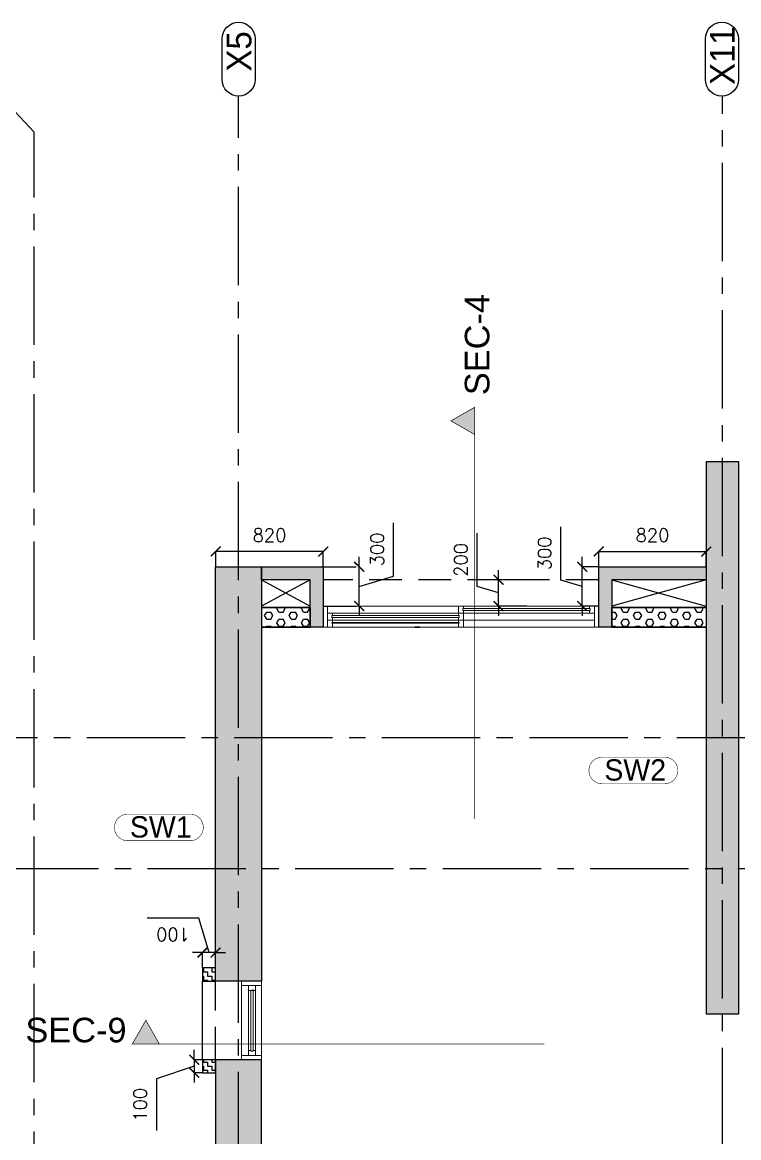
# Model space of a CAD drawing. Header units: millimetres. Extents: x 1181448 to 1317632, y -5734806 to -5633961.
# Drawn here: x 1193918 to 1199380, y -5706245 to -5697736 of the extents above; entities that cross this region are included whole.
import ezdxf

# ---------------------------------------------------------------- set-up
doc = ezdxf.new("R2010")
doc.units = ezdxf.units.MM
doc.header["$LTSCALE"] = 1000
doc.header["$MEASUREMENT"] = 0
for name, pattern in [('2BHK-A - BACK$0$AUDIT_D_120904163729-0', [0]), ('AUDIT_D_120904163729-0', [0]), ('T8(T9 IS SIMILAR) - TYPICAL FLOOR ELEVATION$1$AUDIT_D_120904163729-0', [0]), ('T8(T9 IS SIMILAR) - TYPICAL FLOOR ELEVATION$1$HIDDEN', [0.375, 0.25, -0.125]), ('T8_PROFILE SECTIONS$0$HIDDEN', [0.375, 0.25, -0.125]), ('T8_PROFILE SECTIONS$0$PHANTOM2', [1.25, 0.625, -0.125, 0.125, -0.125, 0.125, -0.125]), ('T8_REFUGE COLUMNS$0$AUDIT_D_120904163729-0', [0]), ('T8_REFUGE COLUMNS$0$CENTER2', [1.125, 0.75, -0.125, 0.125, -0.125])]:
    doc.linetypes.add(name, pattern=pattern)
doc.layers.get('0').update_dxf_attribs({"linetype": 'AUDIT_D_120904163729-0'})
for name, color, linetype in [('2BHK-A - BACK$0$A-HATCH -160', 251, '2BHK-A - BACK$0$AUDIT_D_120904163729-0'), ('A_dim', 1, 'Continuous'), ('T8(T9 IS SIMILAR) - REFUGE FLOOR$1$A_rail', 253, 'Continuous'), ('T8(T9 IS SIMILAR) - TYPICAL FLOOR ELEVATION$0$A-DIM', 1, 'T8(T9 IS SIMILAR) - TYPICAL FLOOR ELEVATION$1$AUDIT_D_120904163729-0'), ('T8(T9 IS SIMILAR) - TYPICAL FLOOR ELEVATION$1$A-WALL HATCH', 252, 'T8(T9 IS SIMILAR) - TYPICAL FLOOR ELEVATION$1$AUDIT_D_120904163729-0'), ('T8(T9 IS SIMILAR) - TYPICAL FLOOR ELEVATION$1$A-WALL-FEATURES', 6, 'T8(T9 IS SIMILAR) - TYPICAL FLOOR ELEVATION$1$AUDIT_D_120904163729-0'), ('T8_PROFILE SECTIONS$0$A-PROFILE SECTIONS', 81, 'T8_PROFILE SECTIONS$0$PHANTOM2'), ('T8_REFUGE COLUMNS$0$A-CENTERLINE', 193, 'T8_REFUGE COLUMNS$0$CENTER2'), ('T8_REFUGE COLUMNS$0$A-COLUMN GRID NUMBERING', 4, 'T8_REFUGE COLUMNS$0$AUDIT_D_120904163729-0'), ('T8_REFUGE COLUMNS$1$A-RCC COLS', 3, 'Continuous')]:
    doc.layers.add(name, color=color, linetype=linetype)
for name, color, linetype, lineweight in [('2BHK-A - BACK$1$A-WALL- 160', 6, 'Continuous', 30), ('2BHK-A - BACK$1$Window', 4, 'Continuous', 20), ('T8(T9 IS SIMILAR) - REFUGE FLOOR$0$D&W', 8, 'Continuous', 25), ('T8_REFUGE COLUMNS$0$A-COLUMN NO size reduce', 81, 'Continuous', 25)]:
    doc.layers.add(name, color=color, linetype=linetype, lineweight=lineweight)
doc.layers.add('T8_REFUGE COLUMNS$0$COL-HATCH', color=7, linetype='Continuous', lineweight=25, true_color=0xa3a3a3)
doc.styles.add('T8(T9 IS SIMILAR) - TYPICAL FLOOR ELEVATION$0$Romans 1', font='romans.shx', dxfattribs={"height": 100})
doc.styles.add('T8_PROFILE SECTIONS$0$arial', font='sanss___.ttf')
doc.styles.add('T8_REFUGE COLUMNS$0$STANDARD', font='GOTHIC.TTF')
doc.dimstyles.new('T8(T9 IS SIMILAR) - TYPICAL FLOOR ELEVATION$0$ALPINE S', dxfattribs={"dimscale": 0, "dimtxt": 100, "dimasz": 75, "dimexe": 0, "dimexo": 0, "dimgap": 75, "dimtad": 1, "dimdec": 0, "dimzin": 0, "dimdsep": 46, "dimtxsty": 'T8(T9 IS SIMILAR) - TYPICAL FLOOR ELEVATION$0$Romans 1', "dimblk": 'T8(T9 IS SIMILAR) - TYPICAL FLOOR ELEVATION$0$_ArchTick', "dimcen": 0.09, "dimclrd": 256, "dimclre": 256, "dimclrt": 7, "dimadec": 0, "dimazin": 0, "dimtfac": 1, "dimtdec": 0, "dimtofl": 0, "dimtmove": 1, "dimatfit": 0, "dimldrblk": 'T8(T9 IS SIMILAR) - TYPICAL FLOOR ELEVATION$0$_Open90', "dimfxl": 1, "dimtolj": 1, "dimtzin": 0, "dimarcsym": 0})

# ---------------------------------------------------------------- blocks, each defined once
blk = doc.blocks.new('T8_REFUGE COLUMNS')
at = {"layer": 'T8_REFUGE COLUMNS$0$COL-HATCH', "linetype": 'ByBlock'}
h = blk.add_hatch(color=256, dxfattribs=at)
h.dxf.hatch_style = 1
h.paths.add_polyline_path([(1199382.1, -5701089.9), (1199132.1, -5701089.9), (1199132.1, -5705299.9), (1199382.1, -5705299.9)])
h = blk.add_hatch(color=256, dxfattribs=at)
h.dxf.hatch_style = 1
h.paths.add_polyline_path([(1195392.1, -5701889.9), (1195742.1, -5701889.9), (1195742.1, -5705049.9), (1195392.1, -5705049.9)])
h = blk.add_hatch(color=256, dxfattribs=at)
h.dxf.hatch_style = 1
h.paths.add_polyline_path([(1195742.1, -5705649.9), (1195392.1, -5705649.9), (1195392.1, -5706499.9), (1195742.1, -5706499.9)])
at = {"layer": 'T8_REFUGE COLUMNS$0$A-CENTERLINE'}
for p, q in [((1194007.1, -5698573.6), (1193750.8, -5698299.6)), ((1195567.1, -5727867.6), (1195567.1, -5698299.6)), ((1199257.1, -5728808.5), (1199257.1, -5698299.6)), ((1194007.1, -5714822.3), (1194007.1, -5698573.6)), ((1214284.1, -5703194.9), (1182156.9, -5703194.9)), ((1218123.2, -5704194.9), (1182156.9, -5704194.9))]:
    blk.add_line(p, q, dxfattribs=at)
at = {"layer": 'T8_REFUGE COLUMNS$0$A-COLUMN GRID NUMBERING', "linetype": 'ByBlock'}
for points in [[(1195692.9, -5698173.8, -1), (1195441.2, -5698173.8), (1195441.2, -5697862.2, -1), (1195692.9, -5697862.2)], [(1199377.7, -5698173.5, -1), (1199126, -5698173.5), (1199126, -5697862.2, -1), (1199377.7, -5697862.2)]]:
    blk.add_lwpolyline(points, format="xyb", close=True, dxfattribs=at)
at = {"layer": 'T8_REFUGE COLUMNS$0$A-COLUMN NO size reduce', "linetype": 'ByBlock', "const_width": 3.9}
for points in [[(1198339.4, -5703545.1, -1), (1198339.4, -5703341.9), (1198814.3, -5703341.9, -1), (1198814.3, -5703545.1)], [(1194721.6, -5703979.6, -1), (1194721.6, -5703776.4), (1195196.4, -5703776.4, -1), (1195196.4, -5703979.6)]]:
    blk.add_lwpolyline(points, format="xyb", close=True, dxfattribs=at)
at = {"layer": 'T8_REFUGE COLUMNS$1$A-RCC COLS', "linetype": 'ByBlock'}
for points in [[(1199382.1, -5701089.9), (1199132.1, -5701089.9), (1199132.1, -5705299.9), (1199382.1, -5705299.9)], [(1195392.1, -5701889.9), (1195742.1, -5701889.9), (1195742.1, -5705049.9), (1195392.1, -5705049.9)], [(1195742.1, -5705649.9), (1195392.1, -5705649.9), (1195392.1, -5706499.9), (1195742.1, -5706499.9)]]:
    blk.add_lwpolyline(points, close=True, dxfattribs=at)
at = {"layer": 'T8_REFUGE COLUMNS$0$A-COLUMN GRID NUMBERING', "linetype": 'ByBlock', "char_height": 187.5, "attachment_point": 1, "rotation": 90, "style": 'T8_REFUGE COLUMNS$0$STANDARD'}
for s, insert in [('X5', (1195477.2, -5698111.4)), ('X11', (1199162, -5698213.6))]:
    blk.add_mtext_dynamic_manual_height_columns(s, width=444.685, gutter_width=500, heights=[0], dxfattribs=dict(at, insert=insert))
at = {"layer": 'T8_REFUGE COLUMNS$0$A-COLUMN NO size reduce', "linetype": 'ByBlock', "char_height": 162.5, "attachment_point": 1, "style": 'T8_REFUGE COLUMNS$0$STANDARD'}
for s, insert in [('SW2', (1198355.7, -5703358.2)), ('SW1', (1194737.9, -5703792.6))]:
    blk.add_mtext_dynamic_manual_height_columns(s, width=444.685, gutter_width=500, heights=[0], dxfattribs=dict(at, insert=insert))
blk = doc.blocks.new('2BHK-A - BACK$1$2100')
at = {"layer": '2BHK-A - BACK$1$Window', "color": 1, "lineweight": 13}
for p, q in [((1150876.5, -5693344.1), (1148842.5, -5693344.1)), ((1149840.7, -5693344.1), (1148880, -5693344.1)), ((1149840.7, -5693397.4), (1148880, -5693397.4)), ((1149840.7, -5693397.4), (1149878.2, -5693397.4)), ((1149878.2, -5693397.4), (1150876.5, -5693397.4)), ((1148842.5, -5693450.8), (1148842.5, -5693450.8)), ((1149840.7, -5693504.1), (1148842.5, -5693504.1)), ((1149840.7, -5693450.8), (1148880, -5693450.8)), ((1150839, -5693450.8), (1149878.2, -5693450.8)), ((1150839, -5693504.1), (1149878.2, -5693504.1))]:
    blk.add_line(p, q, dxfattribs=at)
at = {"layer": '2BHK-A - BACK$1$Window', "color": 5, "lineweight": 13}
for p, q in [((1149840.7, -5693374.4), (1148880, -5693374.4)), ((1149840.7, -5693378.9), (1148880, -5693378.9)), ((1149840.7, -5693416), (1148880, -5693416)), ((1149840.7, -5693432.2), (1148880, -5693432.2)), ((1150839, -5693469.3), (1149878.2, -5693469.3)), ((1150839, -5693485.5), (1149878.2, -5693485.5))]:
    blk.add_line(p, q, dxfattribs=at)
at = {"layer": '2BHK-A - BACK$1$Window', "color": 4, "lineweight": 13}
for points in [[(1148842.5, -5693344.1), (1148809.5, -5693344.1), (1148809.5, -5693504.1), (1148842.5, -5693504.1)], [(1148880, -5693378.9), (1148880, -5693397.4), (1148842.5, -5693397.4), (1148842.5, -5693344.1), (1148880, -5693344.1), (1148880, -5693374.4), (1148875.5, -5693374.4), (1148875.5, -5693378.9)], [(1149840.7, -5693378.9), (1149840.7, -5693397.4), (1149878.2, -5693397.4), (1149878.2, -5693344.1), (1149840.7, -5693344.1), (1149840.7, -5693374.4), (1149845.2, -5693374.4), (1149845.2, -5693378.9)], [(1150909.5, -5693344.1), (1150876.5, -5693344.1), (1150876.5, -5693504.1), (1150909.5, -5693504.1)], [(1148880, -5693432.2), (1148880, -5693450.8), (1148842.5, -5693450.8), (1148842.5, -5693397.4), (1148880, -5693397.4), (1148880, -5693416), (1148875.5, -5693416), (1148875.5, -5693432.2)], [(1149840.7, -5693432.2), (1149840.7, -5693450.8), (1149878.2, -5693450.8), (1149878.2, -5693397.4), (1149840.7, -5693397.4), (1149840.7, -5693416), (1149845.2, -5693416), (1149845.2, -5693432.2)], [(1149878.2, -5693485.5), (1149878.2, -5693504.1), (1149840.7, -5693504.1), (1149840.7, -5693450.8), (1149878.2, -5693450.8), (1149878.2, -5693469.3), (1149873.7, -5693469.3), (1149873.7, -5693485.5)], [(1150839, -5693485.5), (1150839, -5693504.1), (1150876.5, -5693504.1), (1150876.5, -5693450.8), (1150839, -5693450.8), (1150839, -5693469.3), (1150843.5, -5693469.3), (1150843.5, -5693485.5)]]:
    blk.add_lwpolyline(points, close=True, dxfattribs=at)
blk = doc.blocks.new('2BHK-A - BACK')
at = {"layer": '2BHK-A - BACK$0$A-HATCH -160', "linetype": 'ByBlock'}
h = blk.add_hatch(dxfattribs=at)
h.set_pattern_fill('HEX', color=256, scale=250)
h.set_pattern_definition([(9e-15, (-0.22, 0.45), (-1e-29, 54.12658774), [31.25, -62.5]), (120, (-0.22, 0.45), (-46.875, -27.06329387), [31.25, -62.5]), (60, (31.03, 0.45), (-46.875, 27.06329387), [31.25, -62.5])])
h.paths.add_polyline_path([(1195742.4, -5702199.2), (1196112.6, -5702199.2), (1196112.6, -5702349.2), (1195742.4, -5702349.2)])
h.paths.add_polyline_path([(1198412.6, -5702349.2), (1199132.1, -5702349.2), (1199132.1, -5702199.2), (1198412.6, -5702199.2)])
at = {"layer": '2BHK-A - BACK$1$A-WALL- 160', "linetype": 'ByBlock'}
for p, q in [((1195742.4, -5702199.2), (1196112.6, -5702199.2)), ((1196112.6, -5702349.2), (1196112.6, -5702199.2)), ((1198412.6, -5702199.2), (1199132.1, -5702199.2)), ((1198412.6, -5702349.2), (1198412.6, -5702199.2)), ((1195742.4, -5702349.2), (1196112.6, -5702349.2)), ((1196910.6, -5702349.2), (1196948.1, -5702349.2)), ((1198412.6, -5702349.2), (1199132.1, -5702349.2))]:
    blk.add_line(p, q, dxfattribs=at)
at = {"layer": '2BHK-A - BACK$1$Window', "color": 1, "lineweight": 13}
for p, q in [((1195589.3, -5705083.3), (1195589.3, -5705617.3, 0)), ((1195642.6, -5705150.5), (1195642.6, -5705083.3)), ((1195696, -5705579.8, 0), (1195696, -5705083.3)), ((1195742.6, -5705617.3, 0), (1195742.6, -5705083.3)), ((1195642.6, -5705579.8, 0), (1195642.6, -5705120.8)), ((1195642.6, -5705120.8), (1195642.6, -5705617.3, 0))]:
    blk.add_line(p, q, dxfattribs=at)
at = {"layer": '2BHK-A - BACK$1$Window', "color": 5, "lineweight": 13}
for p, q in [((1195661.2, -5705579.8, 0), (1195661.2, -5705120.8)), ((1195677.4, -5705579.8, 0), (1195677.4, -5705120.8))]:
    blk.add_line(p, q, dxfattribs=at)
at = {"layer": '2BHK-A - BACK$1$Window', "color": 4, "lineweight": 13, "elevation": 0}
for points in [[(1195589.3, -5705083.3), (1195589.3, -5705050.3), (1195742.6, -5705050.3), (1195742.6, -5705083.3)], [(1195677.4, -5705120.8), (1195696, -5705120.8), (1195696, -5705083.3), (1195642.6, -5705083.3), (1195642.6, -5705120.8), (1195672.9, -5705120.8), (1195672.9, -5705116.3), (1195677.4, -5705116.3)], [(1195677.4, -5705579.8), (1195696, -5705579.8), (1195696, -5705617.3), (1195642.6, -5705617.3), (1195642.6, -5705579.8), (1195661.2, -5705579.8), (1195661.2, -5705584.3), (1195677.4, -5705584.3)], [(1195589.3, -5705650.3), (1195589.3, -5705617.3), (1195742.6, -5705617.3), (1195742.6, -5705650.3)]]:
    blk.add_lwpolyline(points, close=True, dxfattribs=at)
at = {"layer": '2BHK-A - BACK$1$A-WALL- 160', "linetype": 'ByBlock', "xscale": -1, "rotation": 180}
blk.add_blockref('2BHK-A - BACK$1$2100', (47403.1, -11395693.4), dxfattribs=at)
blk = doc.blocks.new('T8(T9 IS SIMILAR) - TYPICAL FLOOR ELEVATION$0$_ArchTick')
at = {"color": 0, "linetype": 'ByBlock', "const_width": 0.15}
blk.add_lwpolyline([(-0.5, -0.5), (0.5, 0.5)], dxfattribs=at)
blk = doc.blocks.new('*D2218')
at = {"layer": 'T8(T9 IS SIMILAR) - TYPICAL FLOOR ELEVATION$0$A-DIM', "lineweight": -2, "transparency": 16777216}
for p, q in [((1196748.6, -5701960.9), (1196748.6, -5701553.8)), ((1196486.1, -5701889.7), (1196486.1, -5701814.7)), ((1196486.1, -5702189.7), (1196486.1, -5701889.7)), ((1196486.1, -5702039.7), (1196748.6, -5701960.9)), ((1196486.1, -5702189.7), (1196486.1, -5702264.7))]:
    blk.add_line(p, q, dxfattribs=at)
at = {"layer": 'T8(T9 IS SIMILAR) - TYPICAL FLOOR ELEVATION$0$A-DIM', "linetype": 'T8(T9 IS SIMILAR) - TYPICAL FLOOR ELEVATION$1$HIDDEN', "lineweight": -2, "transparency": 16777216}
for p, q in [((1196212.8, -5701889.7), (1196486.1, -5701889.7)), ((1196212.8, -5702189.7), (1196486.1, -5702189.7))]:
    blk.add_line(p, q, dxfattribs=at)
at = {"layer": 'T8(T9 IS SIMILAR) - TYPICAL FLOOR ELEVATION$0$A-DIM', "linetype": 'ByBlock', "lineweight": -2, "transparency": 16777216, "xscale": 75, "yscale": 75, "zscale": 75}
for p, rotation in [((1196486.1, -5701889.7), 270), ((1196486.1, -5702189.7), 90)]:
    blk.add_blockref('T8(T9 IS SIMILAR) - TYPICAL FLOOR ELEVATION$0$_ArchTick', p, dxfattribs=dict(at, rotation=rotation))
at = {"layer": 'T8(T9 IS SIMILAR) - TYPICAL FLOOR ELEVATION$0$A-DIM', "color": 7, "linetype": 'ByBlock', "transparency": 16777216, "insert": (1196623.6, -5701757.4), "char_height": 100, "attachment_point": 5, "rotation": 90, "style": 'T8(T9 IS SIMILAR) - TYPICAL FLOOR ELEVATION$0$Romans 1'}
blk.add_mtext('\\A1;300', dxfattribs=at)
blk = doc.blocks.new('T8(T9 IS SIMILAR) - TYPICAL FLOOR ELEVATION$0$_Open90')
at = {"color": 0, "linetype": 'ByBlock', "lineweight": -2}
for p, q in [((0, 0), (-1, 0)), ((-0.5, 0.5), (0, 0)), ((0, 0), (-0.5, -0.5))]:
    blk.add_line(p, q, dxfattribs=at)
blk = doc.blocks.new('*D2219')
at = {"layer": 'T8(T9 IS SIMILAR) - TYPICAL FLOOR ELEVATION$0$A-DIM', "linetype": 'T8(T9 IS SIMILAR) - TYPICAL FLOOR ELEVATION$1$HIDDEN', "lineweight": -2, "transparency": 16777216}
for p, q in [((1195392.6, -5701889.7), (1195392.6, -5701773.5)), ((1196212.8, -5701889.7), (1196212.8, -5701773.5))]:
    blk.add_line(p, q, dxfattribs=at)
at = {"layer": 'T8(T9 IS SIMILAR) - TYPICAL FLOOR ELEVATION$0$A-DIM', "lineweight": -2, "transparency": 16777216}
blk.add_line((1196212.8, -5701773.5), (1195392.6, -5701773.5), dxfattribs=at)
at = {"layer": 'T8(T9 IS SIMILAR) - TYPICAL FLOOR ELEVATION$0$A-DIM', "linetype": 'ByBlock', "lineweight": -2, "transparency": 16777216, "xscale": 75, "yscale": 75, "zscale": 75, "rotation": 180}
blk.add_blockref('T8(T9 IS SIMILAR) - TYPICAL FLOOR ELEVATION$0$_ArchTick', (1195392.6, -5701773.5), dxfattribs=at)
at = {"layer": 'T8(T9 IS SIMILAR) - TYPICAL FLOOR ELEVATION$0$A-DIM', "linetype": 'ByBlock', "lineweight": -2, "transparency": 16777216, "xscale": 75, "yscale": 75, "zscale": 75}
blk.add_blockref('T8(T9 IS SIMILAR) - TYPICAL FLOOR ELEVATION$0$_ArchTick', (1196212.8, -5701773.5), dxfattribs=at)
at = {"layer": 'T8(T9 IS SIMILAR) - TYPICAL FLOOR ELEVATION$0$A-DIM', "color": 7, "linetype": 'ByBlock', "transparency": 16777216, "insert": (1195802.7, -5701648.5), "char_height": 100, "attachment_point": 5, "style": 'T8(T9 IS SIMILAR) - TYPICAL FLOOR ELEVATION$0$Romans 1'}
blk.add_mtext('\\A1;820', dxfattribs=at)
blk = doc.blocks.new('*D2220')
at = {"layer": 'T8(T9 IS SIMILAR) - TYPICAL FLOOR ELEVATION$0$A-DIM', "linetype": 'T8(T9 IS SIMILAR) - TYPICAL FLOOR ELEVATION$1$HIDDEN', "lineweight": -2, "transparency": 16777216}
for p, q in [((1198312.8, -5701889.7), (1198312.8, -5701773.5)), ((1199132.6, -5701889.7), (1199132.6, -5701773.5))]:
    blk.add_line(p, q, dxfattribs=at)
at = {"layer": 'T8(T9 IS SIMILAR) - TYPICAL FLOOR ELEVATION$0$A-DIM', "lineweight": -2, "transparency": 16777216}
blk.add_line((1198312.8, -5701773.5), (1199132.6, -5701773.5), dxfattribs=at)
at = {"layer": 'T8(T9 IS SIMILAR) - TYPICAL FLOOR ELEVATION$0$A-DIM', "linetype": 'ByBlock', "lineweight": -2, "transparency": 16777216, "xscale": 75, "yscale": 75, "zscale": 75, "rotation": 180}
blk.add_blockref('T8(T9 IS SIMILAR) - TYPICAL FLOOR ELEVATION$0$_ArchTick', (1198312.8, -5701773.5), dxfattribs=at)
at = {"layer": 'T8(T9 IS SIMILAR) - TYPICAL FLOOR ELEVATION$0$A-DIM', "linetype": 'ByBlock', "lineweight": -2, "transparency": 16777216, "xscale": 75, "yscale": 75, "zscale": 75}
blk.add_blockref('T8(T9 IS SIMILAR) - TYPICAL FLOOR ELEVATION$0$_ArchTick', (1199132.6, -5701773.5), dxfattribs=at)
at = {"layer": 'T8(T9 IS SIMILAR) - TYPICAL FLOOR ELEVATION$0$A-DIM', "color": 7, "linetype": 'ByBlock', "transparency": 16777216, "insert": (1198722.7, -5701648.5), "char_height": 100, "attachment_point": 5, "style": 'T8(T9 IS SIMILAR) - TYPICAL FLOOR ELEVATION$0$Romans 1'}
blk.add_mtext('\\A1;820', dxfattribs=at)
blk = doc.blocks.new('*D2221')
at = {"layer": 'T8(T9 IS SIMILAR) - TYPICAL FLOOR ELEVATION$0$A-DIM', "lineweight": -2, "transparency": 16777216}
for p, q in [((1197386.8, -5702040.9), (1197386.8, -5701633.8)), ((1197549.3, -5701989.7), (1197549.3, -5701914.7)), ((1197549.3, -5702189.7), (1197549.3, -5701989.7)), ((1197549.3, -5702089.7), (1197386.8, -5702040.9)), ((1197549.3, -5702189.7), (1197549.3, -5702264.7))]:
    blk.add_line(p, q, dxfattribs=at)
at = {"layer": 'T8(T9 IS SIMILAR) - TYPICAL FLOOR ELEVATION$0$A-DIM', "linetype": 'T8(T9 IS SIMILAR) - TYPICAL FLOOR ELEVATION$1$HIDDEN', "lineweight": -2, "transparency": 16777216}
for p, q in [((1197765.6, -5701989.7), (1197549.3, -5701989.7)), ((1197765.6, -5702189.7), (1197549.3, -5702189.7))]:
    blk.add_line(p, q, dxfattribs=at)
at = {"layer": 'T8(T9 IS SIMILAR) - TYPICAL FLOOR ELEVATION$0$A-DIM', "linetype": 'ByBlock', "lineweight": -2, "transparency": 16777216, "xscale": 75, "yscale": 75, "zscale": 75}
for p, rotation in [((1197549.3, -5701989.7), 270), ((1197549.3, -5702189.7), 90)]:
    blk.add_blockref('T8(T9 IS SIMILAR) - TYPICAL FLOOR ELEVATION$0$_ArchTick', p, dxfattribs=dict(at, rotation=rotation))
at = {"layer": 'T8(T9 IS SIMILAR) - TYPICAL FLOOR ELEVATION$0$A-DIM', "color": 7, "linetype": 'ByBlock', "transparency": 16777216, "insert": (1197261.8, -5701837.4), "char_height": 100, "attachment_point": 5, "rotation": 90, "style": 'T8(T9 IS SIMILAR) - TYPICAL FLOOR ELEVATION$0$Romans 1'}
blk.add_mtext('\\A1;200', dxfattribs=at)
blk = doc.blocks.new('*D2222')
at = {"layer": 'T8(T9 IS SIMILAR) - TYPICAL FLOOR ELEVATION$0$A-DIM', "lineweight": -2, "transparency": 16777216}
for p, q in [((1198024.8, -5701990.9), (1198024.8, -5701583.8)), ((1198187.3, -5701889.7), (1198187.3, -5701814.7)), ((1198187.3, -5702189.7), (1198187.3, -5701889.7)), ((1198187.3, -5702039.7), (1198024.8, -5701990.9)), ((1198187.3, -5702189.7), (1198187.3, -5702264.7))]:
    blk.add_line(p, q, dxfattribs=at)
at = {"layer": 'T8(T9 IS SIMILAR) - TYPICAL FLOOR ELEVATION$0$A-DIM', "linetype": 'T8(T9 IS SIMILAR) - TYPICAL FLOOR ELEVATION$1$HIDDEN', "lineweight": -2, "transparency": 16777216}
for p, q in [((1198312.8, -5701889.7), (1198187.3, -5701889.7)), ((1198312.8, -5702189.7), (1198187.3, -5702189.7))]:
    blk.add_line(p, q, dxfattribs=at)
at = {"layer": 'T8(T9 IS SIMILAR) - TYPICAL FLOOR ELEVATION$0$A-DIM', "linetype": 'ByBlock', "lineweight": -2, "transparency": 16777216, "xscale": 75, "yscale": 75, "zscale": 75}
for p, rotation in [((1198187.3, -5701889.7), 270), ((1198187.3, -5702189.7), 90)]:
    blk.add_blockref('T8(T9 IS SIMILAR) - TYPICAL FLOOR ELEVATION$0$_ArchTick', p, dxfattribs=dict(at, rotation=rotation))
at = {"layer": 'T8(T9 IS SIMILAR) - TYPICAL FLOOR ELEVATION$0$A-DIM', "color": 7, "linetype": 'ByBlock', "transparency": 16777216, "insert": (1197899.8, -5701787.4), "char_height": 100, "attachment_point": 5, "rotation": 90, "style": 'T8(T9 IS SIMILAR) - TYPICAL FLOOR ELEVATION$0$Romans 1'}
blk.add_mtext('\\A1;300', dxfattribs=at)
blk = doc.blocks.new('*D2257')
at = {"layer": 'T8(T9 IS SIMILAR) - TYPICAL FLOOR ELEVATION$0$A-DIM', "lineweight": -2, "transparency": 16777216}
for p, q in [((1195263.1, -5704570), (1194870.2, -5704570)), ((1195341.8, -5704832.5), (1195263.1, -5704570)), ((1195291.6, -5704832.5), (1195216.6, -5704832.5)), ((1195392.1, -5704832.5), (1195291.6, -5704832.5)), ((1195392.1, -5704832.5), (1195467.1, -5704832.5))]:
    blk.add_line(p, q, dxfattribs=at)
at = {"layer": 'T8(T9 IS SIMILAR) - TYPICAL FLOOR ELEVATION$0$A-DIM', "linetype": 'T8(T9 IS SIMILAR) - TYPICAL FLOOR ELEVATION$1$HIDDEN', "lineweight": -2, "transparency": 16777216}
for p, q in [((1195291.6, -5704949.9), (1195291.6, -5704832.5)), ((1195392.1, -5704949.9), (1195392.1, -5704832.5))]:
    blk.add_line(p, q, dxfattribs=at)
at = {"layer": 'T8(T9 IS SIMILAR) - TYPICAL FLOOR ELEVATION$0$A-DIM', "linetype": 'ByBlock', "lineweight": -2, "transparency": 16777216, "xscale": 75, "yscale": 75, "zscale": 75}
blk.add_blockref('T8(T9 IS SIMILAR) - TYPICAL FLOOR ELEVATION$0$_ArchTick', (1195291.6, -5704832.5), dxfattribs=at)
at = {"layer": 'T8(T9 IS SIMILAR) - TYPICAL FLOOR ELEVATION$0$A-DIM', "linetype": 'ByBlock', "lineweight": -2, "transparency": 16777216, "xscale": 75, "yscale": 75, "zscale": 75, "rotation": 180}
blk.add_blockref('T8(T9 IS SIMILAR) - TYPICAL FLOOR ELEVATION$0$_ArchTick', (1195392.1, -5704832.5), dxfattribs=at)
at = {"layer": 'T8(T9 IS SIMILAR) - TYPICAL FLOOR ELEVATION$0$A-DIM', "color": 7, "linetype": 'ByBlock', "transparency": 16777216, "insert": (1195066.7, -5704695), "char_height": 100, "attachment_point": 5, "rotation": 180, "style": 'T8(T9 IS SIMILAR) - TYPICAL FLOOR ELEVATION$0$Romans 1'}
blk.add_mtext('\\A1;100', dxfattribs=at)
blk = doc.blocks.new('*D2258')
at = {"layer": 'T8(T9 IS SIMILAR) - TYPICAL FLOOR ELEVATION$0$A-DIM', "lineweight": -2, "transparency": 16777216}
for p, q in [((1195228.9, -5705649.9), (1195228.9, -5705574.9)), ((1195228.9, -5705649.9), (1195228.9, -5705749.9)), ((1195228.9, -5705699.9), (1194941.4, -5705797)), ((1195228.9, -5705749.9), (1195228.9, -5705824.9)), ((1194941.4, -5705797), (1194941.4, -5706189.8))]:
    blk.add_line(p, q, dxfattribs=at)
at = {"layer": 'T8(T9 IS SIMILAR) - TYPICAL FLOOR ELEVATION$0$A-DIM', "linetype": 'T8(T9 IS SIMILAR) - TYPICAL FLOOR ELEVATION$1$HIDDEN', "lineweight": -2, "transparency": 16777216}
for p, q in [((1195291.6, -5705649.9), (1195228.9, -5705649.9)), ((1195291.6, -5705749.9), (1195228.9, -5705749.9))]:
    blk.add_line(p, q, dxfattribs=at)
at = {"layer": 'T8(T9 IS SIMILAR) - TYPICAL FLOOR ELEVATION$0$A-DIM', "linetype": 'ByBlock', "lineweight": -2, "transparency": 16777216, "xscale": 75, "yscale": 75, "zscale": 75}
for p, rotation in [((1195228.9, -5705649.9), 270), ((1195228.9, -5705749.9), 90)]:
    blk.add_blockref('T8(T9 IS SIMILAR) - TYPICAL FLOOR ELEVATION$0$_ArchTick', p, dxfattribs=dict(at, rotation=rotation))
at = {"layer": 'T8(T9 IS SIMILAR) - TYPICAL FLOOR ELEVATION$0$A-DIM', "color": 7, "linetype": 'ByBlock', "transparency": 16777216, "insert": (1194816.4, -5705993.4), "char_height": 100, "attachment_point": 5, "rotation": 90, "style": 'T8(T9 IS SIMILAR) - TYPICAL FLOOR ELEVATION$0$Romans 1'}
blk.add_mtext('\\A1;100', dxfattribs=at)
blk = doc.blocks.new('T8_PROFILE SECTIONS$0$MH')
at = {"layer": 'T8_PROFILE SECTIONS$0$A-PROFILE SECTIONS', "linetype": 'T8_PROFILE SECTIONS$0$HIDDEN', "ltscale": 2}
h = blk.add_hatch(color=256, dxfattribs=at)
h.dxf.hatch_style = 1
h.paths.add_polyline_path([(1140339.1, -5697424.8), (1140519.9, -5697528.1), (1140339.1, -5697631.3)])
at = {"layer": 'T8_PROFILE SECTIONS$0$A-PROFILE SECTIONS', "linetype": 'T8_PROFILE SECTIONS$0$HIDDEN', "ltscale": 2, "const_width": 5}
blk.add_lwpolyline([(1140339.1, -5697424.8), (1140339.1, -5697424.8), (1140519.9, -5697528.1), (1140339.1, -5697631.3)], close=True, dxfattribs=at)
blk.add_lwpolyline([(1140339.1, -5697424.8), (1140339.1, -5700565.7)], dxfattribs=at)
blk = doc.blocks.new('PROFILE SECTION LINE T9')
at = {"layer": 'T8_PROFILE SECTIONS$0$A-PROFILE SECTIONS', "linetype": 'ByBlock', "xscale": -1}
blk.add_blockref('T8_PROFILE SECTIONS$0$MH', (1151987.1, 5708367, 0), dxfattribs=at)
at = {"layer": 'T8_PROFILE SECTIONS$0$A-PROFILE SECTIONS', "linetype": 'ByBlock', "rotation": 90}
blk.add_blockref('T8_PROFILE SECTIONS$0$MH', (-5688386.6, -1134253.3, 0), dxfattribs=at)
at = {"layer": 'T8_PROFILE SECTIONS$0$A-PROFILE SECTIONS', "linetype": 'ByBlock', "insert": (11573.5, 11034.9, 0), "char_height": 187.5, "attachment_point": 1, "rotation": 90, "style": 'T8_PROFILE SECTIONS$0$arial'}
blk.add_mtext_dynamic_manual_height_columns('SEC-4', width=301.334, gutter_width=500, heights=[0], dxfattribs=at)
at = {"layer": 'T8_PROFILE SECTIONS$0$A-PROFILE SECTIONS', "linetype": 'ByBlock', "insert": (8994.6, 6095.6, 0), "char_height": 187.5, "attachment_point": 9, "style": 'T8_PROFILE SECTIONS$0$arial'}
blk.add_mtext_dynamic_manual_height_columns('SEC-9', width=301.334, gutter_width=500, heights=[0], dxfattribs=at)
blk = doc.blocks.new('T8(T9 IS SIMILAR) - TYPICAL FLOOR ELEVATION')
at = {"layer": 'T8(T9 IS SIMILAR) - TYPICAL FLOOR ELEVATION$1$A-WALL HATCH', "linetype": 'ByBlock'}
h = blk.add_hatch(dxfattribs=at)
h.set_pattern_fill('ZIGZAG', color=256, scale=250)
h.set_pattern_definition([(0, (0, 0), (31.25, 31.25), [31.25, -31.25]), (90, (31.25, 0), (-31.25, 31.25), [31.25, -31.25])])
h.paths.add_polyline_path([(1186332.7, -5719983.5), (1186332.7, -5719683.5), (1186432.7, -5719683.5), (1186432.7, -5719883.5), (1186982.7, -5719883.5), (1186982.7, -5719523.5), (1187082.7, -5719523.5), (1187082.7, -5719983.5)])
h.paths.add_polyline_path([(1190232.7, -5719983.5), (1190232.7, -5719683.5), (1190132.7, -5719683.5), (1190132.7, -5719883.5), (1189582.7, -5719883.5), (1189582.7, -5719523.5), (1189482.7, -5719523.5), (1189482.7, -5719983.5)])
h.paths.add_polyline_path([(1190857.7, -5717933.5), (1190857.7, -5717733.5), (1190757.7, -5717733.5), (1190757.7, -5717933.5)])
h.paths.add_polyline_path([(1193357.7, -5717733.5), (1193357.7, -5717933.5), (1193257.7, -5717933.5), (1193257.7, -5717733.5)])
h.paths.add_polyline_path([(1196632.8, -5709938.8), (1196632.8, -5709738.8), (1196532.8, -5709738.8), (1196532.8, -5709938.8)])
h.paths.add_polyline_path([(1194132, -5709738.8), (1194132, -5709938.8), (1194032, -5709938.8), (1194032, -5709738.8)])
h.paths.add_polyline_path([(1195742.7, -5701889.7), (1196212.8, -5701889.7), (1196212.8, -5702349.7), (1196112.8, -5702349.7), (1196112.8, -5701989.7), (1195742.7, -5701989.7)])
h.paths.add_polyline_path([(1198312.8, -5702349.7), (1198312.8, -5701889.7), (1199132.6, -5701889.7), (1199132.6, -5701989.7), (1198412.8, -5701989.7), (1198412.8, -5702349.7)])
h.paths.add_polyline_path([(1199662.5, -5701090.3), (1199662.5, -5700890.3), (1199762.5, -5700890.3), (1199762.5, -5701090.3)])
h.paths.add_polyline_path([(1201862.6, -5700890.3), (1201862.6, -5701090.3), (1201962.6, -5701090.3), (1201962.6, -5700890.3)])
h.paths.add_polyline_path([(1210681.9, -5700890.3), (1210681.9, -5701090.3), (1210581.9, -5701090.3), (1210581.9, -5700890.3)])
h.paths.add_polyline_path([(1212882, -5701090.3), (1212882, -5700890.3), (1212782, -5700890.3), (1212782, -5701090.3)])
h.paths.add_polyline_path([(1214231.8, -5702349.7), (1214231.8, -5701889.7), (1213412.3, -5701889.7), (1213412.3, -5701989.7), (1214131.8, -5701989.7), (1214131.8, -5702349.7)])
h.paths.add_polyline_path([(1216801.9, -5701889.7), (1216331.8, -5701889.7), (1216331.8, -5702349.7), (1216431.8, -5702349.7), (1216431.8, -5701989.7), (1216801.9, -5701989.7)])
h.paths.add_polyline_path([(1215911.7, -5709938.8), (1215911.7, -5709738.8), (1216011.7, -5709738.8), (1216011.7, -5709938.8)])
h.paths.add_polyline_path([(1218412.5, -5709738.8), (1218412.5, -5709938.8), (1218512.5, -5709938.8), (1218512.5, -5709738.8)])
h.paths.add_polyline_path([(1221686.9, -5717933.5), (1221686.9, -5717733.5), (1221786.9, -5717733.5), (1221786.9, -5717933.5)])
h.paths.add_polyline_path([(1219186.9, -5717733.5), (1219186.9, -5717933.5), (1219286.9, -5717933.5), (1219286.9, -5717733.5)])
h.paths.add_polyline_path([(1222311.8, -5719983.5), (1222311.8, -5719683.5), (1222411.8, -5719683.5), (1222411.8, -5719883.5), (1222961.8, -5719883.5), (1222961.8, -5719523.5), (1223061.8, -5719523.5), (1223061.8, -5719983.5)])
h.paths.add_polyline_path([(1226211.8, -5719983.5), (1226211.8, -5719683.5), (1226111.8, -5719683.5), (1226111.8, -5719883.5), (1225561.8, -5719883.5), (1225561.8, -5719523.5), (1225461.8, -5719523.5), (1225461.8, -5719983.5)])
h.paths.add_polyline_path([(1217001.9, -5727584.6), (1216901.9, -5727584.6), (1216901.9, -5727784.6), (1216356.8, -5727784.6), (1216356.8, -5727424.6), (1216256.8, -5727424.6), (1216256.8, -5727884.6), (1217001.9, -5727884.6)])
h.paths.add_polyline_path([(1214156.8, -5727424.6), (1214056.8, -5727424.6), (1214056.8, -5727784.6), (1213412.3, -5727784.6), (1213412.3, -5727884.6), (1214156.8, -5727884.6)])
h.paths.add_polyline_path([(1210681.9, -5728884), (1210681.9, -5728684), (1210581.9, -5728684), (1210581.9, -5728884)])
h.paths.add_polyline_path([(1212882, -5728684), (1212882, -5728884), (1212782, -5728884), (1212782, -5728684)])
h.paths.add_polyline_path([(1201862.6, -5728884), (1201862.6, -5728684), (1201962.6, -5728684), (1201962.6, -5728884)])
h.paths.add_polyline_path([(1199662.5, -5728684), (1199662.5, -5728884), (1199762.5, -5728884), (1199762.5, -5728684)])
h.paths.add_polyline_path([(1198387.7, -5727424.6), (1198487.7, -5727424.6), (1198487.7, -5727784.6), (1199132.3, -5727784.6), (1199132.3, -5727884.6), (1198387.7, -5727884.6)])
h.paths.add_polyline_path([(1195542.6, -5727584.6), (1195642.6, -5727584.6), (1195642.6, -5727784.6), (1196187.7, -5727784.6), (1196187.7, -5727424.6), (1196287.7, -5727424.6), (1196287.7, -5727884.6), (1195542.6, -5727884.6)])
h = blk.add_hatch(dxfattribs=at)
h.set_pattern_fill('ZIGZAG', color=256, scale=250)
h.set_pattern_definition([(270, (1214830.922, -5711980.577), (31.25, -31.25), [31.25, -31.25]), (0, (1214830.922, -5712011.827), (31.25, 31.25), [31.25, -31.25])])
h.paths.add_polyline_path([(1195291.6, -5704949.9), (1195291.6, -5705049.9), (1195392.1, -5705049.9), (1195392.1, -5704949.9)])
h.paths.add_polyline_path([(1195291.6, -5705649.9), (1195291.6, -5705749.9), (1195392.1, -5705749.9), (1195392.1, -5705649.9)])
at = {"layer": 'T8(T9 IS SIMILAR) - TYPICAL FLOOR ELEVATION$1$A-WALL-FEATURES', "color": 8, "linetype": 'ByBlock'}
for p, q in [((1196112.8, -5701989.7), (1195742.6, -5702189.7)), ((1195742.7, -5701989.7), (1196112.8, -5702189.7)), ((1198412.8, -5701989.7), (1199132.3, -5702189.7)), ((1199132.3, -5701989.7), (1198412.8, -5702189.7))]:
    blk.add_line(p, q, dxfattribs=at)
at = {"layer": 'T8(T9 IS SIMILAR) - TYPICAL FLOOR ELEVATION$1$A-WALL-FEATURES', "color": 8, "linetype": 'T8(T9 IS SIMILAR) - TYPICAL FLOOR ELEVATION$1$HIDDEN'}
for p, q in [((1198312.8, -5701989.7), (1196212.8, -5701989.7)), ((1195392.1, -5705649.9), (1195392.1, -5705049.9))]:
    blk.add_line(p, q, dxfattribs=at)
at = {"layer": 'T8(T9 IS SIMILAR) - TYPICAL FLOOR ELEVATION$1$A-WALL-FEATURES', "color": 8}
blk.add_line((1195291.6, -5705649.9), (1195291.6, -5705049.9), dxfattribs=at)
at = {"layer": 'T8(T9 IS SIMILAR) - TYPICAL FLOOR ELEVATION$1$A-WALL-FEATURES', "linetype": 'ByBlock'}
for points in [[(1195742.7, -5701889.7), (1196212.8, -5701889.7), (1196212.8, -5702349.7), (1196112.8, -5702349.7), (1196112.8, -5701989.7), (1195742.7, -5701989.7)], [(1198312.8, -5702349.7), (1198312.8, -5701889.7), (1199132.6, -5701889.7), (1199132.6, -5701989.7), (1198412.8, -5701989.7), (1198412.8, -5702349.7)], [(1195291.6, -5704949.9), (1195291.6, -5705049.9), (1195392.1, -5705049.9), (1195392.1, -5704949.9)], [(1195291.6, -5705649.9), (1195291.6, -5705749.9), (1195392.1, -5705749.9), (1195392.1, -5705649.9)]]:
    blk.add_lwpolyline(points, close=True, dxfattribs=at)
at = {"layer": 'T8(T9 IS SIMILAR) - TYPICAL FLOOR ELEVATION$0$A-DIM', "linetype": 'ByBlock'}
for base, p1, p2, picture, middle in [((1195392.6, -5701773.5), (1196212.8, -5701889.7), (1195392.6, -5701889.7), '*D2219', (1195802.7, -5701648.5)), ((1199132.6, -5701773.5), (1198312.8, -5701889.7), (1199132.6, -5701889.7, -2.3), '*D2220', (1198722.7, -5701648.5))]:
    dim = blk.add_linear_dim(base=base, p1=p1, p2=p2, dimstyle='T8(T9 IS SIMILAR) - TYPICAL FLOOR ELEVATION$0$ALPINE S', override={"dimscale": 1, "dimfxl": 5, "dimarcsym": 1}, dxfattribs=at)
    dim.commit()
    dim.dimension.update_dxf_attribs({"geometry": picture, "text_midpoint": middle})
for base, p1, p2, angle, picture, middle in [((1196486.1, -5701889.7), (1196212.8, -5702189.7), (1196212.8, -5701889.7), 90, '*D2218', (1196623.6, -5701885.9)), ((1198187.3, -5701889.7), (1198312.8, -5702189.7), (1198312.8, -5701889.7), 90, '*D2222', (1197899.8, -5701915.9)), ((1197549.3, -5701989.7), (1197765.6, -5702189.7), (1197765.6, -5701989.7), 90, '*D2221', (1197261.8, -5701965.9)), ((1195291.6214, -5704832.5283), (1195392.0691, -5704949.8597), (1195291.6214, -5704949.8597), 180, '*D2257', (1195188.0952, -5704695.0283))]:
    dim = blk.add_linear_dim(base=base, p1=p1, p2=p2, angle=angle, dimstyle='T8(T9 IS SIMILAR) - TYPICAL FLOOR ELEVATION$0$ALPINE S', override={"dimscale": 1, "dimfxl": 5, "dimarcsym": 1}, dxfattribs=at)
    dim.commit()
    dim.dimension.update_dxf_attribs({"geometry": picture, "text_midpoint": middle})
dim = blk.add_linear_dim(base=(1195228.9, -5705749.9), p1=(1195291.6, -5705649.9), p2=(1195291.6, -5705749.9), angle=90, dimstyle='T8(T9 IS SIMILAR) - TYPICAL FLOOR ELEVATION$0$ALPINE S', override={"dimscale": 1, "dimfxl": 5, "dimarcsym": 1}, dxfattribs=at)
dim.commit()
dim.dimension.update_dxf_attribs({"geometry": '*D2258', "text_midpoint": (1194941.4, -5705872), "dimtype": 128})
blk = doc.blocks.new('T8(T9 IS SIMILAR) - REFUGE FLOOR')
at = {"layer": 'T8(T9 IS SIMILAR) - REFUGE FLOOR$0$D&W', "linetype": 'ByBlock'}
blk.add_blockref('2BHK-A - BACK', (0, 0), dxfattribs=at)
at = {"layer": 'T8(T9 IS SIMILAR) - REFUGE FLOOR$1$A_rail', "linetype": 'ByBlock'}
blk.add_blockref('T8_REFUGE COLUMNS', (0, 0), dxfattribs=at)
blk.add_blockref('T8(T9 IS SIMILAR) - TYPICAL FLOOR ELEVATION', (0, 0), dxfattribs=at)

msp = doc.modelspace()

# ---------------------------------------------------------------- block references
at = {"layer": 'A_dim', "linetype": 'ByBlock'}
msp.add_blockref('T8(T9 IS SIMILAR) - REFUGE FLOOR', (0, 0), dxfattribs=at)

# ---------------------------------------------------------------- next in the draw order: block references
at = {"layer": 'T8_PROFILE SECTIONS$0$A-PROFILE SECTIONS', "linetype": 'ByBlock'}
msp.add_blockref('PROFILE SECTION LINE T9', (1185718.2, -5711615.8, 0), dxfattribs=at)

doc.saveas('drawing.dxf')
